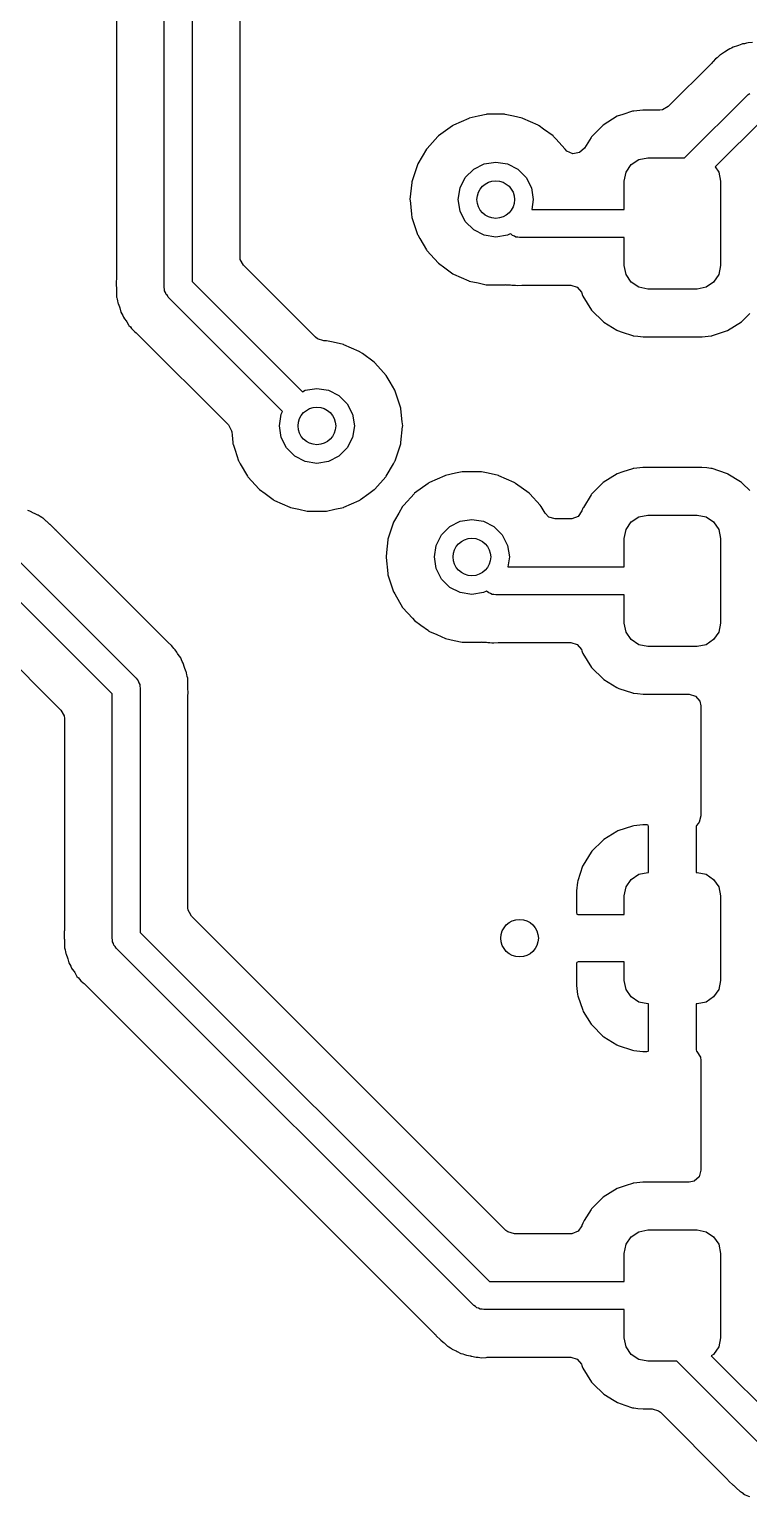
# Model space of a CAD drawing. Extents: x 51 to 243, y -135 to -54.
# Drawn here: x 154.8 to 162.46, y -126.6 to -110.96 of the extents above; entities that cross this region are included whole.
import ezdxf

# ---------------------------------------------------------------- set-up
doc = ezdxf.new("R2010")
doc.units = 0
doc.layers.add('BLACK', color=7, linetype='CONTINUOUS')

msp = doc.modelspace()

# ---------------------------------------------------------------- linework, layer by layer
at = {"layer": 'BLACK', "linetype": 'CONTINUOUS'}
for p, q in [((156.534, -89.5944), (156.534, -113.649)), ((156.234, -113.712), (156.234, -89.6565)), ((157.042, -113.387), (157.042, -89.6764)), ((155.725, -99.3038), (155.725, -113.629)), ((162.193, -111.212), (162.16, -111.232)), ((162.203, -111.206), (162.193, -111.212)), ((162.24, -111.178), (162.203, -111.206)), ((162.26, -111.17), (162.24, -111.178)), ((162.278, -111.162), (162.26, -111.17)), ((162.296, -111.151), (162.278, -111.162)), ((162.341, -111.138), (162.296, -111.151)), ((162.352, -111.134), (162.341, -111.138)), ((162.388, -111.12), (162.352, -111.134)), ((162.395, -111.117), (162.388, -111.12)), ((162.388, -111.12), (162.388, -111.12)), ((162.403, -111.116), (162.395, -111.117)), ((162.409, -111.115), (162.403, -111.116)), ((162.403, -111.116), (162.403, -111.116)), ((162.416, -111.114), (162.409, -111.115)), ((162.436, -111.11), (162.416, -111.114)), ((162.456, -111.104), (162.436, -111.11)), ((162.502, -111.103), (162.456, -111.104)), ((162.068, -111.321), (161.604, -111.785)), ((162.076, -111.312), (162.068, -111.321)), ((162.082, -111.305), (162.076, -111.312)), ((162.106, -111.276), (162.082, -111.305)), ((162.123, -111.264), (162.106, -111.276)), ((162.138, -111.251), (162.123, -111.264)), ((162.153, -111.236), (162.138, -111.251)), ((162.16, -111.232), (162.153, -111.236)), ((162.16, -111.232), (162.16, -111.232)), ((161.778, -112.33), (162.454, -111.654)), ((162.454, -111.654), (162.471, -111.644)), ((161.222, -111.835), (161.12, -111.869)), ((161.229, -111.832), (161.222, -111.835)), ((161.222, -111.835), (161.222, -111.835)), ((161.236, -111.832), (161.229, -111.832)), ((161.331, -111.822), (161.236, -111.832)), ((161.236, -111.832), (161.236, -111.832)), ((161.335, -111.822), (161.331, -111.822)), ((161.331, -111.822), (161.331, -111.822)), ((161.515, -111.822), (161.335, -111.822)), ((161.542, -111.819), (161.515, -111.822)), ((161.604, -111.785), (161.542, -111.819)), ((159.304, -111.989), (159.256, -112.024)), ((159.309, -111.985), (159.304, -111.989)), ((159.304, -111.989), (159.304, -111.989)), ((159.315, -111.982), (159.309, -111.985)), ((159.478, -111.91), (159.315, -111.982)), ((159.315, -111.982), (159.315, -111.982)), ((159.484, -111.907), (159.478, -111.91)), ((159.478, -111.91), (159.478, -111.91)), ((159.577, -111.887), (159.484, -111.907)), ((159.664, -111.869), (159.577, -111.887)), ((159.671, -111.867), (159.664, -111.869)), ((159.664, -111.869), (159.664, -111.869)), ((159.861, -111.867), (159.671, -111.867)), ((159.868, -111.869), (159.861, -111.867)), ((159.955, -111.887), (159.868, -111.869)), ((159.868, -111.869), (159.868, -111.869)), ((160.048, -111.907), (159.955, -111.887)), ((160.054, -111.91), (160.048, -111.907)), ((160.217, -111.982), (160.054, -111.91)), ((160.054, -111.91), (160.054, -111.91)), ((160.223, -111.985), (160.217, -111.982)), ((160.217, -111.982), (160.217, -111.982)), ((160.228, -111.989), (160.223, -111.985)), ((160.276, -112.024), (160.228, -111.989)), ((160.228, -111.989), (160.228, -111.989)), ((160.893, -111.999), (160.786, -112.107)), ((160.905, -111.987), (160.893, -111.999)), ((160.911, -111.982), (160.905, -111.987)), ((161.061, -111.888), (160.911, -111.982)), ((161.12, -111.869), (161.061, -111.888)), ((162.622, -111.91), (162.104, -112.428)), ((159.15, -112.102), (159.035, -112.23)), ((159.155, -112.097), (159.15, -112.102)), ((159.15, -112.102), (159.15, -112.102)), ((159.256, -112.024), (159.155, -112.097)), ((160.377, -112.097), (160.276, -112.024)), ((160.382, -112.102), (160.377, -112.097)), ((160.405, -112.127), (160.382, -112.102)), ((160.382, -112.102), (160.382, -112.102)), ((160.505, -112.239), (160.405, -112.127)), ((160.782, -112.113), (160.711, -112.228)), ((160.786, -112.107), (160.782, -112.113)), ((160.782, -112.113), (160.782, -112.113)), ((158.983, -112.315), (158.936, -112.396)), ((159.027, -112.239), (158.983, -112.315)), ((159.035, -112.23), (159.027, -112.239)), ((160.505, -112.24), (160.505, -112.239)), ((160.523, -112.258), (160.505, -112.24)), ((160.588, -112.287), (160.523, -112.258)), ((160.658, -112.275), (160.588, -112.287)), ((160.711, -112.228), (160.658, -112.275)), ((158.931, -112.404), (158.872, -112.586)), ((158.936, -112.396), (158.931, -112.404)), ((159.442, -112.541), (159.531, -112.452)), ((159.531, -112.452), (159.642, -112.396)), ((159.642, -112.396), (159.766, -112.376)), ((159.766, -112.376), (159.89, -112.396)), ((159.89, -112.396), (160.001, -112.452)), ((160.001, -112.452), (160.09, -112.541)), ((161.154, -112.484), (161.208, -112.403)), ((161.208, -112.403), (161.289, -112.349)), ((161.289, -112.349), (161.385, -112.33)), ((161.385, -112.33), (161.778, -112.33)), ((162.104, -112.428), (162.141, -112.484)), ((158.872, -112.593), (158.859, -112.716)), ((158.872, -112.586), (158.872, -112.593)), ((158.872, -112.593), (158.872, -112.593)), ((159.386, -112.652), (159.442, -112.541)), ((160.09, -112.541), (160.146, -112.652)), ((161.135, -112.58), (161.154, -112.484)), ((161.135, -112.88), (161.135, -112.58)), ((162.141, -112.484), (162.16, -112.58)), ((162.16, -112.58), (162.16, -113.48)), ((158.859, -112.716), (158.852, -112.776)), ((158.852, -112.776), (158.853, -112.783)), ((158.853, -112.783), (158.869, -112.932)), ((159.366, -112.776), (159.386, -112.652)), ((159.386, -112.9), (159.366, -112.776)), ((160.146, -112.652), (160.166, -112.776)), ((160.166, -112.776), (160.15, -112.88)), ((158.869, -112.932), (158.872, -112.966)), ((159.442, -113.011), (159.386, -112.9)), ((160.15, -112.88), (161.135, -112.88)), ((158.872, -112.966), (158.931, -113.148)), ((159.531, -113.1), (159.442, -113.011)), ((158.931, -113.148), (158.935, -113.153)), ((158.935, -113.153), (158.935, -113.153)), ((158.935, -113.153), (158.957, -113.191)), ((158.957, -113.191), (159.027, -113.313)), ((159.642, -113.156), (159.531, -113.1)), ((159.766, -113.176), (159.642, -113.156)), ((159.89, -113.156), (159.766, -113.176)), ((159.921, -113.14), (159.89, -113.156)), ((159.931, -113.146), (159.921, -113.14)), ((159.945, -113.16), (159.931, -113.146)), ((159.964, -113.165), (159.945, -113.16)), ((159.981, -113.175), (159.964, -113.165)), ((160.001, -113.175), (159.981, -113.175)), ((160.02, -113.18), (160.001, -113.175)), ((161.135, -113.18), (160.02, -113.18)), ((161.135, -113.48), (161.135, -113.18)), ((157.045, -113.413), (157.042, -113.387)), ((159.027, -113.313), (159.031, -113.318)), ((159.031, -113.318), (159.031, -113.318)), ((159.031, -113.318), (159.113, -113.408)), ((159.113, -113.408), (159.155, -113.455)), ((157.079, -113.476), (157.045, -113.413)), ((157.847, -114.244), (157.079, -113.476)), ((159.155, -113.455), (159.223, -113.504)), ((159.223, -113.504), (159.279, -113.545)), ((159.279, -113.545), (159.309, -113.567)), ((159.309, -113.567), (159.315, -113.57)), ((161.154, -113.576), (161.135, -113.48)), ((162.16, -113.48), (162.141, -113.576)), ((155.724, -113.641), (155.723, -113.649)), ((155.723, -113.649), (155.724, -113.688)), ((155.725, -113.629), (155.724, -113.641)), ((155.724, -113.688), (155.725, -113.72)), ((155.725, -113.72), (155.725, -113.724)), ((155.725, -113.724), (155.725, -113.753)), ((156.239, -113.731), (156.234, -113.712)), ((156.534, -113.649), (157.708, -114.824)), ((159.315, -113.57), (159.315, -113.57)), ((159.315, -113.57), (159.478, -113.642)), ((159.478, -113.642), (159.484, -113.645)), ((159.484, -113.645), (159.577, -113.665)), ((159.577, -113.665), (159.664, -113.683)), ((159.664, -113.683), (159.664, -113.683)), ((159.664, -113.683), (159.671, -113.684)), ((159.671, -113.684), (159.861, -113.684)), ((159.861, -113.684), (159.868, -113.683)), ((159.868, -113.683), (159.875, -113.682)), ((159.875, -113.682), (159.875, -113.684)), ((159.875, -113.684), (159.923, -113.685)), ((159.923, -113.685), (159.937, -113.688)), ((159.937, -113.688), (159.958, -113.688)), ((159.958, -113.688), (159.978, -113.69)), ((159.978, -113.69), (159.999, -113.693)), ((159.999, -113.693), (160.045, -113.689)), ((160.045, -113.689), (160.057, -113.688)), ((160.057, -113.688), (160.564, -113.688)), ((160.564, -113.688), (160.632, -113.709)), ((160.632, -113.709), (160.679, -113.762)), ((161.208, -113.657), (161.154, -113.576)), ((161.289, -113.711), (161.208, -113.657)), ((161.385, -113.73), (161.289, -113.711)), ((162.006, -113.711), (161.91, -113.73)), ((162.087, -113.657), (162.006, -113.711)), ((162.141, -113.576), (162.087, -113.657)), ((155.725, -113.753), (155.726, -113.757)), ((155.726, -113.757), (155.726, -113.769)), ((155.726, -113.769), (155.728, -113.815)), ((155.728, -113.815), (155.73, -113.823)), ((155.73, -113.823), (155.73, -113.823)), ((155.73, -113.823), (155.734, -113.836)), ((155.734, -113.836), (155.738, -113.855)), ((155.738, -113.855), (155.741, -113.877)), ((155.741, -113.877), (155.744, -113.884)), ((156.239, -113.75), (156.239, -113.731)), ((156.248, -113.767), (156.239, -113.75)), ((156.254, -113.787), (156.248, -113.767)), ((156.268, -113.8), (156.254, -113.787)), ((156.277, -113.818), (156.268, -113.8)), ((157.496, -115.036), (156.277, -113.818)), ((160.679, -113.762), (160.684, -113.775)), ((160.684, -113.775), (160.691, -113.797)), ((160.691, -113.797), (160.691, -113.797)), ((160.691, -113.797), (160.693, -113.804)), ((160.693, -113.804), (160.787, -113.954)), ((161.91, -113.73), (161.385, -113.73)), ((155.744, -113.884), (155.744, -113.884)), ((155.744, -113.884), (155.758, -113.92)), ((155.758, -113.92), (155.761, -113.931)), ((155.761, -113.931), (155.774, -113.975)), ((155.774, -113.975), (155.785, -113.994)), ((155.785, -113.994), (155.794, -114.011)), ((155.794, -114.011), (155.802, -114.031)), ((155.802, -114.031), (155.813, -114.047)), ((160.787, -113.954), (160.912, -114.079)), ((162.384, -114.078), (162.471, -113.992)), ((155.813, -114.047), (155.829, -114.069)), ((155.829, -114.069), (155.836, -114.079)), ((155.836, -114.079), (155.855, -114.111)), ((155.855, -114.111), (155.855, -114.111)), ((155.855, -114.111), (155.859, -114.118)), ((155.859, -114.118), (155.874, -114.133)), ((155.874, -114.133), (155.887, -114.149)), ((155.887, -114.149), (155.9, -114.166)), ((155.9, -114.166), (155.918, -114.181)), ((155.918, -114.181), (155.935, -114.195)), ((160.912, -114.079), (160.918, -114.083)), ((160.918, -114.083), (160.918, -114.083)), ((160.918, -114.083), (161.055, -114.168)), ((161.055, -114.168), (161.062, -114.172)), ((161.062, -114.172), (161.112, -114.189)), ((161.112, -114.189), (161.224, -114.226)), ((162.073, -114.225), (162.225, -114.175)), ((162.225, -114.175), (162.234, -114.172)), ((162.234, -114.172), (162.384, -114.078)), ((155.935, -114.195), (155.944, -114.203)), ((155.944, -114.203), (156.918, -115.177)), ((157.868, -114.26), (157.847, -114.244)), ((157.936, -114.28), (157.868, -114.26)), ((157.956, -114.28), (157.936, -114.28)), ((157.963, -114.282), (157.956, -114.28)), ((158.033, -114.297), (157.963, -114.282)), ((157.963, -114.282), (157.963, -114.282)), ((158.143, -114.32), (158.033, -114.297)), ((158.149, -114.323), (158.143, -114.32)), ((158.312, -114.395), (158.149, -114.323)), ((158.149, -114.323), (158.149, -114.323)), ((161.224, -114.226), (161.224, -114.226)), ((161.224, -114.226), (161.23, -114.228)), ((161.23, -114.228), (161.237, -114.228)), ((161.237, -114.228), (161.237, -114.228)), ((161.237, -114.228), (161.28, -114.233)), ((161.28, -114.233), (161.335, -114.239)), ((161.335, -114.239), (161.96, -114.239)), ((161.96, -114.239), (161.964, -114.238)), ((161.964, -114.238), (162.059, -114.228)), ((161.964, -114.238), (161.964, -114.238)), ((162.059, -114.228), (162.059, -114.228)), ((162.059, -114.228), (162.066, -114.228)), ((162.066, -114.228), (162.073, -114.225)), ((162.073, -114.225), (162.073, -114.225)), ((158.318, -114.398), (158.312, -114.395)), ((158.312, -114.395), (158.312, -114.395)), ((158.323, -114.402), (158.318, -114.398)), ((158.345, -114.418), (158.323, -114.402)), ((158.323, -114.402), (158.323, -114.402)), ((158.472, -114.51), (158.345, -114.418)), ((158.477, -114.515), (158.472, -114.51)), ((158.571, -114.62), (158.477, -114.515)), ((158.477, -114.515), (158.477, -114.515)), ((158.6, -114.652), (158.571, -114.62)), ((158.64, -114.721), (158.6, -114.652)), ((157.708, -114.824), (157.737, -114.809)), ((157.737, -114.809), (157.861, -114.789)), ((157.861, -114.789), (157.985, -114.809)), ((157.985, -114.809), (158.096, -114.865)), ((158.69, -114.808), (158.64, -114.721)), ((158.696, -114.817), (158.69, -114.808)), ((158.755, -114.999), (158.696, -114.817)), ((158.096, -114.865), (158.185, -114.954)), ((158.185, -114.954), (158.241, -115.065)), ((157.461, -115.189), (157.481, -115.065)), ((157.481, -115.065), (157.496, -115.036)), ((158.241, -115.065), (158.261, -115.189)), ((158.755, -115.006), (158.755, -114.999)), ((158.77, -115.145), (158.755, -115.006)), ((158.755, -115.006), (158.755, -115.006)), ((156.918, -115.177), (156.952, -115.24)), ((156.952, -115.24), (156.954, -115.253)), ((156.954, -115.253), (156.958, -115.288)), ((156.958, -115.288), (156.966, -115.364)), ((157.481, -115.313), (157.461, -115.189)), ((158.261, -115.189), (158.241, -115.313)), ((158.756, -115.364), (158.774, -115.196)), ((158.775, -115.189), (158.77, -115.145)), ((158.774, -115.196), (158.775, -115.189)), ((156.966, -115.364), (156.967, -115.379)), ((156.967, -115.379), (156.969, -115.385)), ((156.969, -115.385), (156.969, -115.385)), ((156.969, -115.385), (156.99, -115.448)), ((157.537, -115.424), (157.481, -115.313)), ((157.626, -115.513), (157.537, -115.424)), ((158.185, -115.424), (158.096, -115.513)), ((158.241, -115.313), (158.185, -115.424)), ((158.696, -115.561), (158.755, -115.379)), ((158.755, -115.379), (158.756, -115.364)), ((156.99, -115.448), (157.026, -115.561)), ((157.026, -115.561), (157.03, -115.566)), ((157.03, -115.566), (157.03, -115.566)), ((157.03, -115.566), (157.045, -115.592)), ((157.045, -115.592), (157.122, -115.726)), ((157.737, -115.569), (157.626, -115.513)), ((157.861, -115.589), (157.737, -115.569)), ((157.985, -115.569), (157.861, -115.589)), ((158.096, -115.513), (157.985, -115.569)), ((158.6, -115.726), (158.677, -115.592)), ((158.677, -115.592), (158.692, -115.566)), ((158.692, -115.566), (158.696, -115.561)), ((158.692, -115.566), (158.692, -115.566)), ((157.122, -115.726), (157.126, -115.731)), ((157.126, -115.731), (157.126, -115.731)), ((157.126, -115.731), (157.245, -115.863)), ((158.477, -115.863), (158.596, -115.731)), ((158.596, -115.731), (158.6, -115.726)), ((158.596, -115.731), (158.596, -115.731)), ((159.224, -115.72), (159.061, -115.792)), ((159.23, -115.717), (159.224, -115.72)), ((159.224, -115.72), (159.224, -115.72)), ((159.337, -115.694), (159.23, -115.717)), ((159.41, -115.679), (159.337, -115.694)), ((159.417, -115.677), (159.41, -115.679)), ((159.41, -115.679), (159.41, -115.679)), ((159.607, -115.677), (159.417, -115.677)), ((159.614, -115.679), (159.607, -115.677)), ((159.687, -115.694), (159.614, -115.679)), ((159.614, -115.679), (159.614, -115.679)), ((159.794, -115.717), (159.687, -115.694)), ((159.8, -115.72), (159.794, -115.717)), ((159.963, -115.792), (159.8, -115.72)), ((159.8, -115.72), (159.8, -115.72)), ((161.061, -115.698), (160.911, -115.792)), ((161.12, -115.679), (161.061, -115.698)), ((161.222, -115.645), (161.12, -115.679)), ((161.229, -115.642), (161.222, -115.645)), ((161.222, -115.645), (161.222, -115.645)), ((161.236, -115.642), (161.229, -115.642)), ((161.331, -115.632), (161.236, -115.642)), ((161.236, -115.642), (161.236, -115.642)), ((161.335, -115.631), (161.331, -115.632)), ((161.331, -115.632), (161.331, -115.632)), ((161.96, -115.631), (161.335, -115.631)), ((162.015, -115.637), (161.96, -115.631)), ((162.058, -115.642), (162.015, -115.637)), ((162.065, -115.642), (162.058, -115.642)), ((162.058, -115.642), (162.058, -115.642)), ((162.071, -115.644), (162.065, -115.642)), ((162.143, -115.668), (162.071, -115.644)), ((162.071, -115.644), (162.071, -115.644)), ((162.233, -115.698), (162.143, -115.668)), ((162.239, -115.702), (162.233, -115.698)), ((162.373, -115.785), (162.239, -115.702)), ((162.239, -115.702), (162.239, -115.702)), ((157.245, -115.863), (157.25, -115.868)), ((157.25, -115.868), (157.309, -115.911)), ((157.309, -115.911), (157.395, -115.973)), ((158.327, -115.973), (158.413, -115.911)), ((158.413, -115.911), (158.472, -115.868)), ((158.472, -115.868), (158.477, -115.863)), ((158.896, -115.912), (158.786, -116.034)), ((158.901, -115.907), (158.896, -115.912)), ((158.896, -115.912), (158.896, -115.912)), ((159.046, -115.801), (158.901, -115.907)), ((159.05, -115.799), (159.046, -115.801)), ((159.055, -115.795), (159.05, -115.799)), ((159.05, -115.799), (159.05, -115.799)), ((159.061, -115.792), (159.055, -115.795)), ((159.061, -115.792), (159.061, -115.792)), ((159.969, -115.795), (159.963, -115.792)), ((159.963, -115.792), (159.963, -115.792)), ((159.974, -115.799), (159.969, -115.795)), ((159.978, -115.801), (159.974, -115.799)), ((159.974, -115.799), (159.974, -115.799)), ((160.123, -115.907), (159.978, -115.801)), ((160.128, -115.912), (160.123, -115.907)), ((160.238, -116.034), (160.128, -115.912)), ((160.128, -115.912), (160.128, -115.912)), ((160.911, -115.792), (160.786, -115.917)), ((162.383, -115.791), (162.373, -115.785)), ((162.394, -115.801), (162.383, -115.791)), ((162.471, -115.878), (162.394, -115.801)), ((157.395, -115.973), (157.404, -115.98)), ((157.404, -115.98), (157.41, -115.983)), ((157.41, -115.983), (157.41, -115.983)), ((157.41, -115.983), (157.573, -116.055)), ((157.573, -116.055), (157.579, -116.058)), ((157.579, -116.058), (157.669, -116.077)), ((158.053, -116.077), (158.143, -116.058)), ((158.143, -116.058), (158.149, -116.055)), ((158.149, -116.055), (158.312, -115.983)), ((158.312, -115.983), (158.318, -115.98)), ((158.312, -115.983), (158.312, -115.983)), ((158.318, -115.98), (158.327, -115.973)), ((158.773, -116.049), (158.733, -116.119)), ((158.786, -116.034), (158.773, -116.049)), ((160.251, -116.049), (160.238, -116.034)), ((160.291, -116.119), (160.251, -116.049)), ((160.693, -116.067), (160.684, -116.094)), ((160.699, -116.057), (160.693, -116.067)), ((160.782, -115.923), (160.699, -116.057)), ((160.786, -115.917), (160.782, -115.923)), ((160.782, -115.923), (160.782, -115.923)), ((154.803, -116.096), (154.783, -116.091)), ((154.81, -116.1), (154.803, -116.096)), ((154.844, -116.118), (154.81, -116.1)), ((154.81, -116.1), (154.81, -116.1)), ((154.854, -116.123), (154.844, -116.118)), ((154.89, -116.139), (154.854, -116.123)), ((154.897, -116.142), (154.89, -116.139)), ((154.89, -116.139), (154.89, -116.139)), ((154.903, -116.147), (154.897, -116.142)), ((154.914, -116.155), (154.903, -116.147)), ((154.93, -116.166), (154.914, -116.155)), ((154.942, -116.172), (154.93, -116.166)), ((154.949, -116.176), (154.942, -116.172)), ((154.979, -116.204), (154.949, -116.176)), ((154.983, -116.208), (154.979, -116.204)), ((154.992, -116.215), (154.983, -116.208)), ((154.995, -116.218), (154.992, -116.215)), ((155.016, -116.239), (154.995, -116.218)), ((157.669, -116.077), (157.759, -116.096)), ((157.759, -116.096), (157.759, -116.096)), ((157.759, -116.096), (157.766, -116.097)), ((157.766, -116.097), (157.956, -116.097)), ((157.956, -116.097), (157.963, -116.096)), ((157.963, -116.096), (158.053, -116.077)), ((157.963, -116.096), (157.963, -116.096)), ((158.677, -116.214), (158.618, -116.396)), ((158.688, -116.196), (158.677, -116.214)), ((158.733, -116.119), (158.688, -116.196)), ((159.277, -116.262), (159.388, -116.206)), ((159.388, -116.206), (159.512, -116.186)), ((159.512, -116.186), (159.636, -116.206)), ((159.636, -116.206), (159.747, -116.262)), ((160.332, -116.161), (160.291, -116.119)), ((160.4, -116.181), (160.332, -116.161)), ((160.564, -116.181), (160.4, -116.181)), ((160.578, -116.181), (160.564, -116.181)), ((160.643, -116.154), (160.578, -116.181)), ((160.684, -116.095), (160.643, -116.154)), ((160.684, -116.094), (160.684, -116.095)), ((161.154, -116.294), (161.208, -116.213)), ((161.208, -116.213), (161.289, -116.159)), ((161.289, -116.159), (161.385, -116.14)), ((161.385, -116.14), (161.91, -116.14)), ((161.91, -116.14), (162.006, -116.159)), ((162.006, -116.159), (162.087, -116.213)), ((162.087, -116.213), (162.141, -116.294)), ((155.019, -116.241), (155.016, -116.239)), ((155.07, -116.29), (155.019, -116.241)), ((155.075, -116.297), (155.07, -116.29)), ((155.083, -116.305), (155.075, -116.297)), ((155.075, -116.297), (155.075, -116.297)), ((156.268, -117.491), (155.083, -116.305)), ((159.132, -116.462), (159.188, -116.351)), ((159.188, -116.351), (159.277, -116.262)), ((159.747, -116.262), (159.836, -116.351)), ((159.836, -116.351), (159.892, -116.462)), ((161.135, -116.39), (161.154, -116.294)), ((162.141, -116.294), (162.16, -116.39)), ((158.604, -116.538), (158.598, -116.586)), ((158.618, -116.403), (158.604, -116.538)), ((158.618, -116.396), (158.618, -116.403)), ((158.618, -116.403), (158.618, -116.403)), ((159.112, -116.586), (159.132, -116.462)), ((159.892, -116.462), (159.912, -116.586)), ((161.135, -116.69), (161.135, -116.39)), ((162.16, -116.39), (162.16, -117.29)), ((154.665, -116.607), (155.935, -117.877)), ((158.598, -116.586), (158.599, -116.593)), ((158.599, -116.593), (158.617, -116.763)), ((159.132, -116.71), (159.112, -116.586)), ((159.912, -116.586), (159.896, -116.69)), ((159.896, -116.69), (161.135, -116.69)), ((158.617, -116.763), (158.618, -116.776)), ((158.618, -116.776), (158.677, -116.958)), ((159.188, -116.821), (159.132, -116.71)), ((159.277, -116.91), (159.188, -116.821)), ((155.679, -118.045), (154.497, -116.863)), ((158.677, -116.958), (158.681, -116.963)), ((158.681, -116.963), (158.681, -116.963)), ((158.681, -116.963), (158.69, -116.98)), ((158.69, -116.98), (158.773, -117.123)), ((159.388, -116.966), (159.277, -116.91)), ((159.512, -116.986), (159.388, -116.966)), ((159.636, -116.966), (159.512, -116.986)), ((159.667, -116.95), (159.636, -116.966)), ((159.677, -116.956), (159.667, -116.95)), ((159.691, -116.97), (159.677, -116.956)), ((159.71, -116.975), (159.691, -116.97)), ((159.727, -116.985), (159.71, -116.975)), ((159.747, -116.985), (159.727, -116.985)), ((159.766, -116.99), (159.747, -116.985)), ((161.135, -116.99), (159.766, -116.99)), ((161.135, -117.29), (161.135, -116.99)), ((158.773, -117.123), (158.777, -117.128)), ((158.777, -117.128), (158.777, -117.128)), ((158.777, -117.128), (158.878, -117.24)), ((158.878, -117.24), (158.901, -117.265)), ((158.901, -117.265), (158.967, -117.313)), ((158.967, -117.313), (159.048, -117.371)), ((161.154, -117.386), (161.135, -117.29)), ((162.16, -117.29), (162.141, -117.386)), ((154.323, -117.408), (155.134, -118.219)), ((159.048, -117.371), (159.055, -117.377)), ((159.055, -117.377), (159.061, -117.38)), ((159.061, -117.38), (159.061, -117.38)), ((159.061, -117.38), (159.137, -117.414)), ((159.137, -117.414), (159.23, -117.455)), ((159.23, -117.455), (159.323, -117.475)), ((159.323, -117.475), (159.41, -117.493)), ((161.208, -117.467), (161.154, -117.386)), ((161.289, -117.521), (161.208, -117.467)), ((162.087, -117.467), (162.006, -117.521)), ((162.141, -117.386), (162.087, -117.467)), ((156.277, -117.499), (156.268, -117.491)), ((156.313, -117.529), (156.277, -117.499)), ((156.325, -117.546), (156.313, -117.529)), ((156.338, -117.561), (156.325, -117.546)), ((156.353, -117.576), (156.338, -117.561)), ((156.368, -117.601), (156.353, -117.576)), ((156.377, -117.616), (156.368, -117.601)), ((156.383, -117.626), (156.377, -117.616)), ((156.384, -117.627), (156.383, -117.626)), ((156.411, -117.663), (156.384, -117.627)), ((159.41, -117.493), (159.41, -117.493)), ((159.41, -117.493), (159.417, -117.494)), ((159.417, -117.494), (159.607, -117.494)), ((159.607, -117.494), (159.614, -117.493)), ((159.614, -117.493), (159.621, -117.492)), ((159.621, -117.492), (159.621, -117.494)), ((159.621, -117.494), (159.669, -117.495)), ((159.669, -117.495), (159.683, -117.498)), ((159.683, -117.498), (159.704, -117.498)), ((159.704, -117.498), (159.724, -117.5)), ((159.724, -117.5), (159.745, -117.503)), ((159.745, -117.503), (159.791, -117.499)), ((159.791, -117.499), (159.803, -117.498)), ((159.803, -117.498), (160.564, -117.498)), ((160.564, -117.498), (160.632, -117.519)), ((160.632, -117.519), (160.679, -117.572)), ((160.679, -117.572), (160.684, -117.585)), ((160.684, -117.585), (160.691, -117.607)), ((160.691, -117.607), (160.691, -117.607)), ((160.691, -117.607), (160.693, -117.614)), ((160.693, -117.614), (160.787, -117.764)), ((161.385, -117.54), (161.289, -117.521)), ((161.91, -117.54), (161.385, -117.54)), ((162.006, -117.521), (161.91, -117.54)), ((156.419, -117.683), (156.411, -117.663)), ((156.427, -117.701), (156.419, -117.683)), ((156.438, -117.719), (156.427, -117.701)), ((156.451, -117.764), (156.438, -117.719)), ((156.455, -117.775), (156.451, -117.764)), ((156.469, -117.811), (156.455, -117.775)), ((160.787, -117.764), (160.912, -117.889)), ((155.935, -117.877), (155.945, -117.894)), ((155.945, -117.894), (155.959, -117.908)), ((155.959, -117.908), (155.964, -117.927)), ((155.964, -117.927), (155.974, -117.944)), ((155.974, -117.944), (155.974, -117.964)), ((156.472, -117.818), (156.469, -117.811)), ((156.469, -117.811), (156.469, -117.811)), ((156.473, -117.826), (156.472, -117.818)), ((156.475, -117.839), (156.473, -117.826)), ((156.473, -117.826), (156.473, -117.826)), ((156.479, -117.859), (156.475, -117.839)), ((156.485, -117.879), (156.479, -117.859)), ((156.485, -117.887), (156.485, -117.879)), ((156.486, -117.925), (156.485, -117.887)), ((156.487, -117.937), (156.486, -117.925)), ((156.487, -117.942), (156.487, -117.937)), ((156.487, -117.971), (156.487, -117.942)), ((160.912, -117.889), (160.918, -117.893)), ((160.918, -117.893), (160.918, -117.893)), ((160.918, -117.893), (161.055, -117.978)), ((155.679, -120.65), (155.679, -118.045)), ((155.974, -117.964), (155.979, -117.983)), ((155.979, -117.983), (155.979, -120.588)), ((156.488, -117.975), (156.487, -117.971)), ((156.487, -118.065), (156.488, -118.053)), ((156.487, -120.325), (156.487, -118.065)), ((156.49, -118.045), (156.488, -117.975)), ((156.488, -118.053), (156.49, -118.045)), ((156.488, -118.053), (156.488, -118.053)), ((161.055, -117.978), (161.062, -117.982)), ((161.062, -117.982), (161.077, -117.987)), ((161.077, -117.987), (161.224, -118.036)), ((161.224, -118.036), (161.224, -118.036)), ((161.224, -118.036), (161.23, -118.038)), ((161.23, -118.038), (161.237, -118.038)), ((161.237, -118.038), (161.237, -118.038)), ((161.237, -118.038), (161.276, -118.042)), ((161.276, -118.042), (161.335, -118.048)), ((161.335, -118.048), (161.826, -118.048)), ((161.826, -118.048), (161.894, -118.069)), ((161.894, -118.069), (161.941, -118.122)), ((155.134, -118.219), (155.168, -118.281)), ((161.941, -118.122), (161.952, -118.174)), ((161.952, -118.174), (161.952, -119.345)), ((155.168, -118.281), (155.171, -118.308)), ((155.171, -118.308), (155.171, -120.568)), ((161.952, -119.345), (161.932, -119.413)), ((161.068, -119.507), (161.055, -119.513)), ((161.222, -119.455), (161.068, -119.507)), ((161.236, -119.452), (161.222, -119.455)), ((161.331, -119.442), (161.236, -119.452)), ((161.338, -119.442), (161.331, -119.442)), ((161.38, -119.442), (161.338, -119.442)), ((161.388, -119.444), (161.38, -119.442)), ((161.389, -119.445), (161.388, -119.444)), ((161.393, -119.46), (161.389, -119.445)), ((161.393, -119.95), (161.393, -119.46)), ((161.903, -119.448), (161.901, -119.456)), ((161.901, -119.456), (161.901, -119.95)), ((161.921, -119.427), (161.903, -119.448)), ((161.932, -119.413), (161.921, -119.427)), ((160.906, -119.607), (160.791, -119.722)), ((160.917, -119.598), (160.906, -119.607)), ((161.055, -119.513), (160.917, -119.598)), ((160.782, -119.733), (160.697, -119.871)), ((160.791, -119.722), (160.782, -119.733)), ((160.691, -119.884), (160.64, -120.039)), ((160.697, -119.871), (160.691, -119.884)), ((161.208, -120.023), (161.289, -119.969)), ((161.289, -119.969), (161.385, -119.95)), ((161.385, -119.95), (161.393, -119.95)), ((161.901, -119.95), (161.91, -119.95)), ((161.91, -119.95), (162.006, -119.969)), ((162.006, -119.969), (162.087, -120.023)), ((160.637, -120.052), (160.627, -120.146)), ((160.64, -120.039), (160.637, -120.052)), ((161.135, -120.2), (161.154, -120.104)), ((161.154, -120.104), (161.208, -120.023)), ((162.087, -120.023), (162.141, -120.104)), ((162.141, -120.104), (162.16, -120.2)), ((160.627, -120.146), (160.627, -120.153)), ((160.627, -120.153), (160.627, -120.378)), ((161.135, -120.396), (161.135, -120.2)), ((162.16, -120.2), (162.16, -121.1)), ((156.49, -120.352), (156.487, -120.325)), ((156.505, -120.378), (156.49, -120.352)), ((156.524, -120.414), (156.505, -120.378)), ((159.875, -123.765), (156.524, -120.414)), ((160.627, -120.378), (160.631, -120.393)), ((160.631, -120.393), (160.633, -120.394)), ((160.633, -120.394), (160.641, -120.396)), ((160.641, -120.396), (161.135, -120.396)), ((155.17, -120.58), (155.168, -120.588)), ((155.168, -120.588), (155.17, -120.641)), ((155.171, -120.568), (155.17, -120.58)), ((155.979, -120.588), (159.701, -124.31)), ((155.17, -120.641), (155.17, -120.658)), ((155.17, -120.658), (155.171, -120.662)), ((155.171, -120.662), (155.171, -120.691)), ((155.171, -120.691), (155.171, -120.696)), ((155.171, -120.696), (155.172, -120.708)), ((155.172, -120.708), (155.173, -120.754)), ((155.173, -120.754), (155.179, -120.773)), ((155.684, -120.669), (155.679, -120.65)), ((155.684, -120.689), (155.684, -120.669)), ((155.694, -120.706), (155.684, -120.689)), ((155.699, -120.725), (155.694, -120.706)), ((155.713, -120.739), (155.699, -120.725)), ((155.723, -120.756), (155.713, -120.739)), ((159.533, -124.566), (155.723, -120.756)), ((155.179, -120.773), (155.179, -120.774)), ((155.179, -120.774), (155.183, -120.794)), ((155.183, -120.794), (155.186, -120.815)), ((155.186, -120.815), (155.189, -120.822)), ((155.189, -120.822), (155.189, -120.822)), ((155.189, -120.822), (155.203, -120.858)), ((155.203, -120.858), (155.207, -120.869)), ((155.207, -120.869), (155.22, -120.914)), ((155.22, -120.914), (155.231, -120.932)), ((160.629, -120.91), (160.627, -120.918)), ((160.627, -120.918), (160.627, -121.147)), ((160.63, -120.908), (160.629, -120.91)), ((160.645, -120.904), (160.63, -120.908)), ((161.135, -120.904), (160.645, -120.904)), ((161.135, -121.1), (161.135, -120.904)), ((155.231, -120.932), (155.239, -120.95)), ((155.239, -120.95), (155.247, -120.97)), ((155.247, -120.97), (155.256, -120.981)), ((155.256, -120.981), (155.275, -121.007)), ((155.275, -121.007), (155.281, -121.017)), ((155.281, -121.017), (155.301, -121.05)), ((155.301, -121.05), (155.301, -121.05)), ((155.301, -121.05), (155.305, -121.057)), ((155.305, -121.057), (155.32, -121.072)), ((155.32, -121.072), (155.333, -121.087)), ((155.333, -121.087), (155.345, -121.104)), ((155.345, -121.104), (155.372, -121.126)), ((155.372, -121.126), (155.381, -121.134)), ((155.381, -121.134), (155.39, -121.142)), ((155.39, -121.142), (159.115, -124.868)), ((160.627, -121.147), (160.627, -121.154)), ((160.627, -121.154), (160.637, -121.249)), ((161.154, -121.196), (161.135, -121.1)), ((161.208, -121.277), (161.154, -121.196)), ((162.141, -121.196), (162.087, -121.277)), ((162.16, -121.1), (162.141, -121.196)), ((160.637, -121.249), (160.64, -121.263)), ((160.64, -121.263), (160.692, -121.417)), ((161.289, -121.331), (161.208, -121.277)), ((161.385, -121.35), (161.289, -121.331)), ((161.393, -121.35), (161.385, -121.35)), ((161.393, -121.844), (161.393, -121.35)), ((161.91, -121.35), (161.901, -121.35)), ((161.901, -121.35), (161.901, -121.84)), ((162.006, -121.331), (161.91, -121.35)), ((162.087, -121.277), (162.006, -121.331)), ((160.692, -121.417), (160.698, -121.43)), ((160.698, -121.43), (160.783, -121.568)), ((160.783, -121.568), (160.792, -121.579)), ((160.792, -121.579), (160.907, -121.694)), ((160.907, -121.694), (160.918, -121.703)), ((160.918, -121.703), (161.056, -121.788)), ((161.056, -121.788), (161.069, -121.794)), ((161.069, -121.794), (161.224, -121.845)), ((161.224, -121.845), (161.237, -121.848)), ((161.237, -121.848), (161.331, -121.858)), ((161.331, -121.858), (161.338, -121.858)), ((161.338, -121.858), (161.375, -121.858)), ((161.375, -121.858), (161.391, -121.854)), ((161.391, -121.854), (161.392, -121.852)), ((161.392, -121.852), (161.393, -121.844)), ((161.901, -121.84), (161.906, -121.855)), ((161.906, -121.855), (161.908, -121.857)), ((161.908, -121.857), (161.947, -121.917)), ((161.947, -121.917), (161.952, -121.953)), ((161.952, -121.953), (161.952, -123.125)), ((161.222, -123.265), (161.155, -123.287)), ((161.229, -123.262), (161.222, -123.265)), ((161.222, -123.265), (161.222, -123.265)), ((161.236, -123.262), (161.229, -123.262)), ((161.331, -123.252), (161.236, -123.262)), ((161.236, -123.262), (161.236, -123.262)), ((161.335, -123.251), (161.331, -123.252)), ((161.331, -123.252), (161.331, -123.252)), ((161.826, -123.251), (161.335, -123.251)), ((161.878, -123.24), (161.826, -123.251)), ((161.932, -123.194), (161.878, -123.24)), ((161.952, -123.125), (161.932, -123.194)), ((160.911, -123.412), (160.786, -123.537)), ((161.061, -123.318), (160.911, -123.412)), ((161.155, -123.287), (161.061, -123.318)), ((160.782, -123.543), (160.709, -123.661)), ((160.786, -123.537), (160.782, -123.543)), ((160.782, -123.543), (160.782, -123.543)), ((160.684, -123.715), (160.643, -123.774)), ((160.693, -123.687), (160.684, -123.714)), ((160.684, -123.714), (160.684, -123.715)), ((160.709, -123.661), (160.693, -123.687)), ((159.896, -123.781), (159.875, -123.765)), ((159.964, -123.801), (159.896, -123.781)), ((160.564, -123.801), (159.964, -123.801)), ((160.578, -123.801), (160.564, -123.801)), ((160.643, -123.774), (160.578, -123.801)), ((161.154, -123.914), (161.208, -123.833)), ((161.208, -123.833), (161.289, -123.779)), ((161.289, -123.779), (161.385, -123.76)), ((161.385, -123.76), (161.91, -123.76)), ((161.91, -123.76), (162.006, -123.779)), ((162.006, -123.779), (162.087, -123.833)), ((162.087, -123.833), (162.141, -123.914)), ((161.135, -124.01), (161.154, -123.914)), ((161.135, -124.31), (161.135, -124.01)), ((162.141, -123.914), (162.16, -124.01)), ((162.16, -124.01), (162.16, -124.91)), ((159.701, -124.31), (161.135, -124.31)), ((159.55, -124.576), (159.533, -124.566)), ((159.564, -124.59), (159.55, -124.576)), ((159.583, -124.595), (159.564, -124.59)), ((159.6, -124.605), (159.583, -124.595)), ((159.62, -124.605), (159.6, -124.605)), ((159.639, -124.61), (159.62, -124.605)), ((161.135, -124.61), (159.639, -124.61)), ((161.135, -124.91), (161.135, -124.61)), ((159.115, -124.868), (159.123, -124.876)), ((159.123, -124.876), (159.128, -124.883)), ((159.128, -124.883), (159.133, -124.889)), ((159.133, -124.889), (159.133, -124.889)), ((159.133, -124.889), (159.179, -124.932)), ((159.179, -124.932), (159.182, -124.934)), ((159.182, -124.934), (159.203, -124.955)), ((159.203, -124.955), (159.206, -124.958)), ((159.206, -124.958), (159.215, -124.965)), ((159.215, -124.965), (159.249, -124.997)), ((161.154, -125.006), (161.135, -124.91)), ((162.16, -124.91), (162.141, -125.006)), ((159.249, -124.997), (159.256, -125.001)), ((159.256, -125.001), (159.256, -125.001)), ((159.256, -125.001), (159.268, -125.007)), ((159.268, -125.007), (159.284, -125.018)), ((159.284, -125.018), (159.294, -125.026)), ((159.294, -125.026), (159.301, -125.031)), ((159.301, -125.031), (159.308, -125.034)), ((159.308, -125.034), (159.308, -125.034)), ((159.308, -125.034), (159.344, -125.05)), ((159.344, -125.05), (159.354, -125.055)), ((159.354, -125.055), (159.395, -125.077)), ((159.395, -125.077), (159.415, -125.082)), ((159.415, -125.082), (159.434, -125.089)), ((159.434, -125.089), (159.454, -125.097)), ((159.454, -125.097), (159.498, -125.104)), ((159.498, -125.104), (159.499, -125.105)), ((159.499, -125.105), (159.511, -125.107)), ((159.511, -125.107), (159.539, -125.114)), ((159.539, -125.114), (159.556, -125.118)), ((159.556, -125.118), (159.577, -125.118)), ((159.577, -125.118), (159.597, -125.12)), ((159.597, -125.12), (159.618, -125.123)), ((159.618, -125.123), (159.664, -125.119)), ((159.664, -125.119), (159.676, -125.118)), ((159.676, -125.118), (160.564, -125.118)), ((160.564, -125.118), (160.632, -125.139)), ((160.632, -125.139), (160.679, -125.192)), ((161.208, -125.087), (161.154, -125.006)), ((161.289, -125.141), (161.208, -125.087)), ((161.385, -125.16), (161.289, -125.141)), ((162.087, -125.087), (162.062, -125.104)), ((162.062, -125.104), (162.817, -125.859)), ((162.141, -125.006), (162.087, -125.087)), ((160.679, -125.192), (160.684, -125.205)), ((160.684, -125.205), (160.691, -125.227)), ((160.691, -125.227), (160.691, -125.227)), ((160.691, -125.227), (160.693, -125.234)), ((160.693, -125.234), (160.787, -125.384)), ((161.694, -125.16), (161.385, -125.16)), ((162.649, -126.115), (161.694, -125.16)), ((160.787, -125.384), (160.792, -125.39)), ((160.792, -125.39), (160.806, -125.404)), ((160.806, -125.404), (160.912, -125.509)), ((160.912, -125.509), (160.918, -125.513)), ((160.918, -125.513), (160.918, -125.513)), ((160.918, -125.513), (161.026, -125.58)), ((161.026, -125.58), (161.062, -125.602)), ((161.062, -125.602), (161.142, -125.629)), ((161.142, -125.629), (161.224, -125.656)), ((161.224, -125.656), (161.224, -125.656)), ((161.224, -125.656), (161.23, -125.658)), ((161.23, -125.658), (161.237, -125.658)), ((161.237, -125.658), (161.237, -125.658)), ((161.237, -125.658), (161.28, -125.663)), ((161.28, -125.663), (161.335, -125.668)), ((161.335, -125.668), (161.431, -125.668)), ((161.431, -125.668), (161.499, -125.689)), ((161.499, -125.689), (161.52, -125.705)), ((161.52, -125.705), (162.231, -126.417)), ((162.231, -126.417), (162.239, -126.425)), ((162.239, -126.425), (162.243, -126.432)), ((162.243, -126.432), (162.249, -126.438)), ((162.249, -126.438), (162.249, -126.438)), ((162.249, -126.438), (162.295, -126.481)), ((162.295, -126.481), (162.298, -126.483)), ((162.298, -126.483), (162.318, -126.504)), ((162.318, -126.504), (162.322, -126.507)), ((162.322, -126.507), (162.331, -126.514)), ((162.331, -126.514), (162.365, -126.546)), ((162.365, -126.546), (162.372, -126.55)), ((162.372, -126.55), (162.372, -126.55)), ((162.372, -126.55), (162.383, -126.556)), ((162.383, -126.556), (162.4, -126.567)), ((162.4, -126.567), (162.402, -126.569)), ((162.402, -126.569), (162.417, -126.58)), ((162.417, -126.58), (162.424, -126.583)), ((162.424, -126.583), (162.424, -126.583)), ((162.424, -126.583), (162.459, -126.599)), ((162.459, -126.599), (162.47, -126.604))]:
    msp.add_line(p, q, dxfattribs=at)
at = {"layer": 'BLACK'}
for centre in [(159.766, -112.776), (157.861, -115.189), (159.512, -116.586), (160.02, -120.65)]:
    msp.add_circle(centre, 0.2, dxfattribs=at)

doc.saveas('drawing.dxf')
